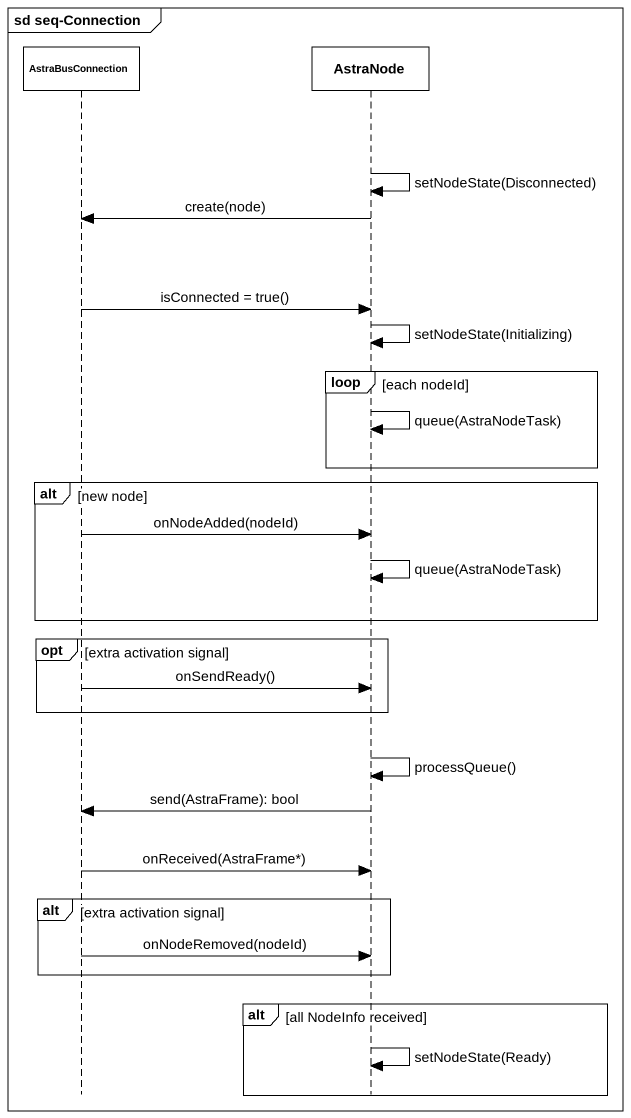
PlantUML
@startuml
mainframe sd seq-Connection
hide footbox
participant AstraBusConnection
participant AstraNode

AstraNode -> AstraNode : setNodeState(Disconnected)
AstraNode -> AstraBusConnection : create(node)
AstraBusConnection -> AstraNode : isConnected = true()
AstraNode -> AstraNode : setNodeState(Initializing)
loop each nodeId
  AstraNode -> AstraNode : queue(AstraNodeTask)
end
alt new node
  AstraBusConnection -> AstraNode : onNodeAdded(nodeId)
  AstraNode -> AstraNode : queue(AstraNodeTask)
end
opt extra activation signal
  AstraBusConnection -> AstraNode : onSendReady()
end
AstraNode -> AstraNode : processQueue()
AstraNode -> AstraBusConnection : send(AstraFrame): bool
AstraBusConnection -> AstraNode : onReceived(AstraFrame*)
alt extra activation signal
  AstraBusConnection -> AstraNode : onNodeRemoved(nodeId)
end
alt all NodeInfo received
  AstraNode -> AstraNode : setNodeState(Ready)
end
@enduml
